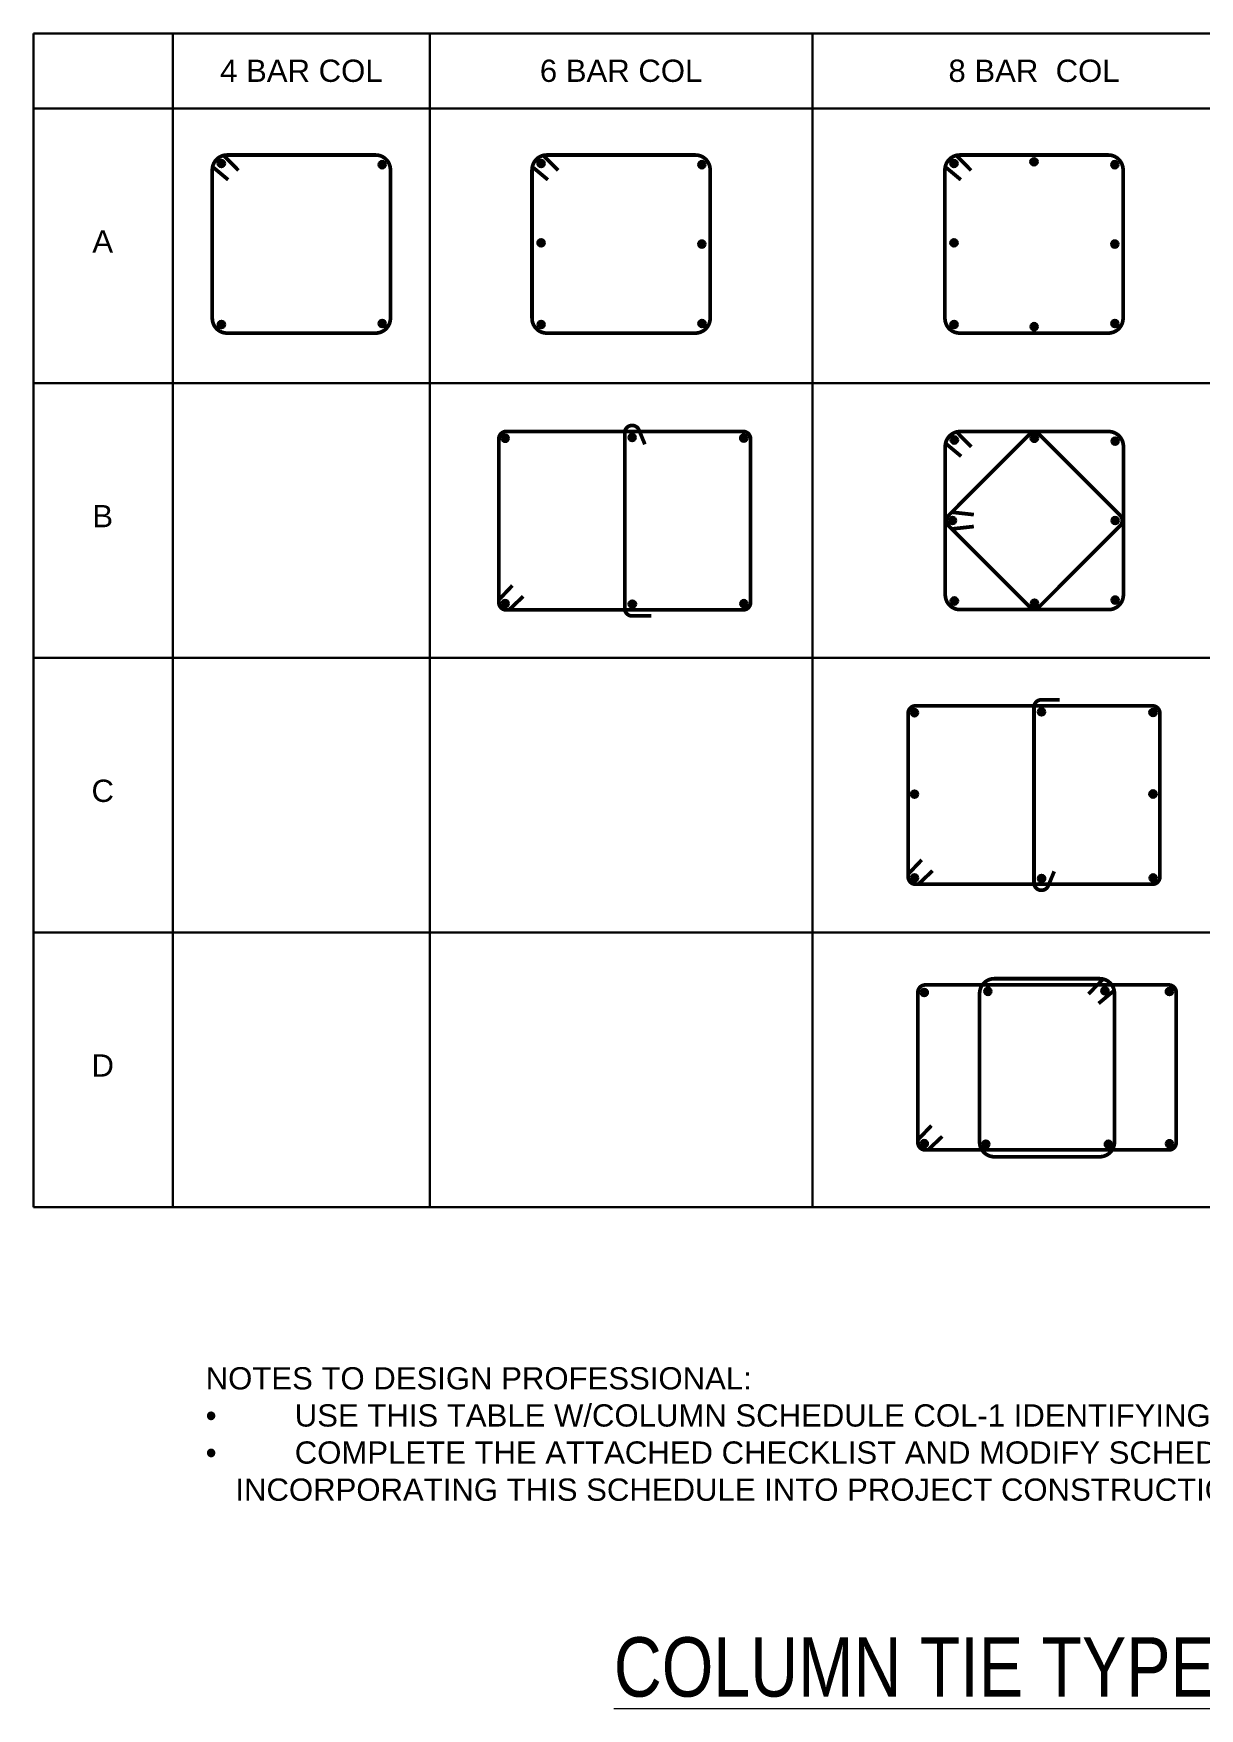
# Model space of a CAD drawing. Header units: inches. Extents: x -591 to -447, y 1899 to 2013.
# Drawn here: x -591 to -512.4, y 1900.4 to 2013.3 of the extents above; entities that cross this region are included whole.
import ezdxf

# ---------------------------------------------------------------- set-up
doc = ezdxf.new("R2010")
doc.units = ezdxf.units.IN
doc.header["$LTSCALE"] = 5
doc.header["$MEASUREMENT"] = 0
for name, color, linetype, lineweight in [('S-ANNO-SCHD', 4, 'Continuous', 30), ('S-ANNO-TEXT', 7, 'Continuous', 20), ('S-DETL', 3, 'Continuous', 30)]:
    doc.layers.add(name, color=color, linetype=linetype, lineweight=lineweight)
doc.styles.add('Romans', font='arial.ttf')

msp = doc.modelspace()

# ---------------------------------------------------------------- hatches: boundary and pattern name
at = {"layer": 'S-DETL'}
h = msp.add_hatch(color=256, dxfattribs=at)
h.dxf.hatch_style = 1
h.paths.add_polyline_path([(-578.5707391, 2004.5194184, 1), (-578.0707391, 2004.5194184, 1)])
h = msp.add_hatch(color=256, dxfattribs=at)
h.dxf.hatch_style = 1
h.paths.add_polyline_path([(-567.7393762, 2004.4383685, 1), (-567.2393762, 2004.4383685, 1)])
h = msp.add_hatch(color=256, dxfattribs=at)
h.dxf.hatch_style = 1
h.paths.add_polyline_path([(-557.0320771, 2004.5194184, 1), (-556.5320771, 2004.5194184, 1)])
h = msp.add_hatch(color=256, dxfattribs=at)
h.dxf.hatch_style = 1
h.paths.add_polyline_path([(-546.2007142, 2004.4383685, 1), (-545.7007142, 2004.4383685, 1)])
h = msp.add_hatch(color=256, dxfattribs=at)
h.dxf.hatch_style = 1
h.paths.add_polyline_path([(-529.2147715, 2004.5194184, 1), (-528.7147715, 2004.5194184, 1)])
h = msp.add_hatch(color=256, dxfattribs=at)
h.dxf.hatch_style = 1
h.paths.add_polyline_path([(-523.8240242, 2004.6344589, 1), (-523.3240242, 2004.6344589, 1)])
h = msp.add_hatch(color=256, dxfattribs=at)
h.dxf.hatch_style = 1
h.paths.add_polyline_path([(-518.3834086, 2004.4383685, 1), (-517.8834086, 2004.4383685, 1)])
h = msp.add_hatch(color=256, dxfattribs=at)
h.dxf.hatch_style = 1
h.paths.add_polyline_path([(-557.0320771, 1999.170989, 1), (-556.5320771, 1999.170989, 1)])
h = msp.add_hatch(color=256, dxfattribs=at)
h.dxf.hatch_style = 1
h.paths.add_polyline_path([(-546.2007142, 1999.0899391, 1), (-545.7007142, 1999.0899391, 1)])
h = msp.add_hatch(color=256, dxfattribs=at)
h.dxf.hatch_style = 1
h.paths.add_polyline_path([(-529.2147715, 1999.170989, 1), (-528.7147715, 1999.170989, 1)])
h = msp.add_hatch(color=256, dxfattribs=at)
h.dxf.hatch_style = 1
h.paths.add_polyline_path([(-518.3834086, 1999.0899391, 1), (-517.8834086, 1999.0899391, 1)])
h = msp.add_hatch(color=256, dxfattribs=at)
h.dxf.hatch_style = 1
h.paths.add_polyline_path([(-578.5674056, 1993.6701671, 1), (-578.0674056, 1993.6701671, 1)])
h = msp.add_hatch(color=256, dxfattribs=at)
h.dxf.hatch_style = 1
h.paths.add_polyline_path([(-567.7310172, 1993.7352399, 1), (-567.2310172, 1993.7352399, 1)])
h = msp.add_hatch(color=256, dxfattribs=at)
h.dxf.hatch_style = 1
h.paths.add_polyline_path([(-557.0287436, 1993.6701671, 1), (-556.5287436, 1993.6701671, 1)])
h = msp.add_hatch(color=256, dxfattribs=at)
h.dxf.hatch_style = 1
h.paths.add_polyline_path([(-546.1923552, 1993.7352399, 1), (-545.6923552, 1993.7352399, 1)])
h = msp.add_hatch(color=256, dxfattribs=at)
h.dxf.hatch_style = 1
h.paths.add_polyline_path([(-529.211438, 1993.6701671, 1), (-528.711438, 1993.6701671, 1)])
h = msp.add_hatch(color=256, dxfattribs=at)
h.dxf.hatch_style = 1
h.paths.add_polyline_path([(-523.8156653, 1993.5262578, 1), (-523.3156653, 1993.5262578, 1)])
h = msp.add_hatch(color=256, dxfattribs=at)
h.dxf.hatch_style = 1
h.paths.add_polyline_path([(-518.3750496, 1993.7352399, 1), (-517.8750496, 1993.7352399, 1)])
h = msp.add_hatch(color=256, dxfattribs=at)
h.dxf.hatch_style = 1
h.paths.add_polyline_path([(-558.9464733, 1986.0032711, 1), (-559.4464733, 1986.0032711, 1)])
h = msp.add_hatch(color=256, dxfattribs=at)
h.dxf.hatch_style = 1
h.paths.add_polyline_path([(-550.3972552, 1986.0527026, 1), (-550.8972552, 1986.0527026, 1)])
h = msp.add_hatch(color=256, dxfattribs=at)
h.dxf.hatch_style = 1
h.paths.add_polyline_path([(-542.8799346, 1986.0175187, 1), (-543.3799346, 1986.0175187, 1)])
h = msp.add_hatch(color=256, dxfattribs=at)
h.dxf.hatch_style = 1
h.paths.add_polyline_path([(-523.8024676, 1986.0031487, 1), (-523.3024676, 1986.0031487, 1)])
h = msp.add_hatch(color=256, dxfattribs=at)
h.dxf.hatch_style = 1
h.paths.add_polyline_path([(-529.1932149, 1985.8881082, 1), (-528.6932149, 1985.8881082, 1)])
h = msp.add_hatch(color=256, dxfattribs=at)
h.dxf.hatch_style = 1
h.paths.add_polyline_path([(-518.3618519, 1985.8070583, 1), (-517.8618519, 1985.8070583, 1)])
h = msp.add_hatch(color=256, dxfattribs=at)
h.dxf.hatch_style = 1
h.paths.add_polyline_path([(-529.3177825, 1980.4674063, 1), (-528.8177825, 1980.4674063, 1)])
h = msp.add_hatch(color=256, dxfattribs=at)
h.dxf.hatch_style = 1
h.paths.add_polyline_path([(-518.3618519, 1980.4586289, 1), (-517.8618519, 1980.4586289, 1)])
h = msp.add_hatch(color=256, dxfattribs=at)
h.dxf.hatch_style = 1
h.paths.add_polyline_path([(-558.9471231, 1974.8651985, 1), (-559.4471231, 1974.8651985, 1)])
h = msp.add_hatch(color=256, dxfattribs=at)
h.dxf.hatch_style = 1
h.paths.add_polyline_path([(-550.3861746, 1974.8313811, 1), (-550.8861746, 1974.8313811, 1)])
h = msp.add_hatch(color=256, dxfattribs=at)
h.dxf.hatch_style = 1
h.paths.add_polyline_path([(-542.8698523, 1974.8593117, 1), (-543.3698523, 1974.8593117, 1)])
h = msp.add_hatch(color=256, dxfattribs=at)
h.dxf.hatch_style = 1
h.paths.add_polyline_path([(-529.1898813, 1975.0388569, 1), (-528.6898813, 1975.0388569, 1)])
h = msp.add_hatch(color=256, dxfattribs=at)
h.dxf.hatch_style = 1
h.paths.add_polyline_path([(-523.7941086, 1974.8949476, 1), (-523.2941086, 1974.8949476, 1)])
h = msp.add_hatch(color=256, dxfattribs=at)
h.dxf.hatch_style = 1
h.paths.add_polyline_path([(-518.353493, 1975.1039297, 1), (-517.853493, 1975.1039297, 1)])
h = msp.add_hatch(color=256, dxfattribs=at)
h.dxf.hatch_style = 1
h.paths.add_polyline_path([(-531.3721021, 1967.5181529, 1), (-531.8721021, 1967.5181529, 1)])
h = msp.add_hatch(color=256, dxfattribs=at)
h.dxf.hatch_style = 1
h.paths.add_polyline_path([(-522.822884, 1967.5675843, 1), (-523.322884, 1967.5675843, 1)])
h = msp.add_hatch(color=256, dxfattribs=at)
h.dxf.hatch_style = 1
h.paths.add_polyline_path([(-515.3055633, 1967.5324004, 1), (-515.8055633, 1967.5324004, 1)])
h = msp.add_hatch(color=256, dxfattribs=at)
h.dxf.hatch_style = 1
h.paths.add_polyline_path([(-531.3721021, 1962.0240786, 1), (-531.8721021, 1962.0240786, 1)])
h = msp.add_hatch(color=256, dxfattribs=at)
h.dxf.hatch_style = 1
h.paths.add_polyline_path([(-515.3055633, 1962.0383262, 1), (-515.8055633, 1962.0383262, 1)])
h = msp.add_hatch(color=256, dxfattribs=at)
h.dxf.hatch_style = 1
h.paths.add_polyline_path([(-531.3727519, 1956.3800802, 1), (-531.8727519, 1956.3800802, 1)])
h = msp.add_hatch(color=256, dxfattribs=at)
h.dxf.hatch_style = 1
h.paths.add_polyline_path([(-522.8118034, 1956.3462629, 1), (-523.3118034, 1956.3462629, 1)])
h = msp.add_hatch(color=256, dxfattribs=at)
h.dxf.hatch_style = 1
h.paths.add_polyline_path([(-515.2954811, 1956.3741935, 1), (-515.7954811, 1956.3741935, 1)])
h = msp.add_hatch(color=256, dxfattribs=at)
h.dxf.hatch_style = 1
h.paths.add_polyline_path([(-518.5477976, 1948.7771476, -1), (-519.0477976, 1948.7771476, -1)])
h = msp.add_hatch(color=256, dxfattribs=at)
h.dxf.hatch_style = 1
h.paths.add_polyline_path([(-530.7173137, 1948.6627007, 1), (-531.2173137, 1948.6627007, 1)])
h = msp.add_hatch(color=256, dxfattribs=at)
h.dxf.hatch_style = 1
h.paths.add_polyline_path([(-526.4303354, 1948.7437449, -1), (-526.9303354, 1948.7437449, -1)])
h = msp.add_hatch(color=256, dxfattribs=at)
h.dxf.hatch_style = 1
h.paths.add_polyline_path([(-514.2045188, 1948.7248881, 1), (-514.7045188, 1948.7248881, 1)])
h = msp.add_hatch(color=256, dxfattribs=at)
h.dxf.hatch_style = 1
h.paths.add_polyline_path([(-530.7179635, 1938.4791835, 1), (-531.2179635, 1938.4791835, 1)])
h = msp.add_hatch(color=256, dxfattribs=at)
h.dxf.hatch_style = 1
h.paths.add_polyline_path([(-526.5666387, 1938.4428223, -1), (-527.0666387, 1938.4428223, -1)])
h = msp.add_hatch(color=256, dxfattribs=at)
h.dxf.hatch_style = 1
h.paths.add_polyline_path([(-518.3142497, 1938.4346349, -1), (-518.8142497, 1938.4346349, -1)])
h = msp.add_hatch(color=256, dxfattribs=at)
h.dxf.hatch_style = 1
h.paths.add_polyline_path([(-514.1944366, 1938.4732968, 1), (-514.6944366, 1938.4732968, 1)])

# ---------------------------------------------------------------- linework, layer by layer
at = {"layer": 'S-ANNO-SCHD'}
for p, q in [((-590.9742894, 2013.2762054), (-590.9742894, 1934.206358)), ((-590.9742894, 2013.2762054), (-446.718447, 2013.2762054)), ((-581.5818219, 2013.2762054), (-581.5818219, 1934.206358)), ((-564.2781617, 2013.2762054), (-564.2781617, 1934.206358)), ((-538.5044979, 2013.2762054), (-538.5044979, 1934.206358)), ((-590.9742894, 2008.2335281), (-446.718447, 2008.2335281)), ((-590.9742894, 1989.7267356), (-446.718447, 1989.7267356)), ((-590.9742894, 1971.2199431), (-446.718447, 1971.2199431)), ((-590.9742894, 1952.7131505), (-446.718447, 1952.7131505)), ((-590.9742894, 1934.206358), (-446.718447, 1934.206358))]:
    msp.add_line(p, q, dxfattribs=at)
at = {"layer": 'S-DETL', "const_width": 0.25}
for points in [[(-566.9299918, 2004.0899391, 0.4142135624), (-567.9299918, 2005.0899391), (-577.9299918, 2005.0899391, 0.4142135624), (-578.9299918, 2004.0899391), (-578.9299918, 1994.0899391, 0.4142135624), (-577.9299918, 1993.0899391), (-567.9299918, 1993.0899391, 0.4142135624), (-566.9299918, 1994.0899391)], [(-545.3913298, 2004.0899391, 0.4142135624), (-546.3913298, 2005.0899391), (-556.3913298, 2005.0899391, 0.4142135624), (-557.3913298, 2004.0899391), (-557.3913298, 1994.0899391, 0.4142135624), (-556.3913298, 1993.0899391), (-546.3913298, 1993.0899391, 0.4142135624), (-545.3913298, 1994.0899391)], [(-517.5740242, 2004.0899391, 0.4142135624), (-518.5740242, 2005.0899391), (-528.5740242, 2005.0899391, 0.4142135624), (-529.5740242, 2004.0899391), (-529.5740242, 1994.0899391, 0.4142135624), (-528.5740242, 1993.0899391), (-518.5740242, 1993.0899391, 0.4142135624), (-517.5740242, 1994.0899391)], [(-559.6274639, 1985.9650307), (-559.6274639, 1974.9382993, 0.4142135624), (-559.1274639, 1974.4382993), (-543.169327, 1974.4382993, 0.4142135624), (-542.669327, 1974.9382993), (-542.669327, 1985.9650307, 0.4142135624), (-543.169327, 1986.4650307), (-559.1274639, 1986.4650307, 0.4142135624)], [(-517.5524676, 1985.4586289, 0.4142135624), (-518.5524676, 1986.4586289), (-528.5524676, 1986.4586289, 0.4142135624), (-529.5524676, 1985.4586289), (-529.5524676, 1975.4586289, 0.4142135624), (-528.5524676, 1974.4586289), (-518.5524676, 1974.4586289, 0.4142135624), (-517.5524676, 1975.4586289)], [(-532.0530926, 1967.4799125), (-532.0530926, 1956.4531811, 0.4142135624), (-531.5530926, 1955.9531811), (-515.5949557, 1955.9531811, 0.4142135624), (-515.0949557, 1956.4531811), (-515.0949557, 1967.4799125, 0.4142135624), (-515.5949557, 1967.9799125), (-531.5530926, 1967.9799125, 0.4142135624)], [(-531.3983043, 1948.6724001), (-531.3983043, 1938.5522844, 0.4142135624), (-530.8983043, 1938.0522844), (-514.4939113, 1938.0522844, 0.4142135624), (-513.9939113, 1938.5522844), (-513.9939113, 1948.6724001, 0.4142135624), (-514.4939113, 1949.1724001), (-530.8983043, 1949.1724001, 0.4142135624)], [(-527.2397198, 1948.5941383, -0.4142135624), (-526.2397198, 1949.5941383), (-519.1524958, 1949.5941383, -0.4142135624), (-518.1524958, 1948.5941383), (-518.1524958, 1938.5941383, -0.4142135624), (-519.1524958, 1937.5941383), (-526.2397198, 1937.5941383, -0.4142135624), (-527.2397198, 1938.5941383)]]:
    msp.add_lwpolyline(points, format="xyb", close=True, dxfattribs=at)
for points in [[(-578.9049922, 2004.2890904), (-577.8591746, 2003.4200134)], [(-578.1291431, 2005.0243384), (-577.1740422, 2004.0564483)], [(-557.3663302, 2004.2890904), (-556.3205126, 2003.4200134)], [(-556.5904811, 2005.0243384), (-555.6353802, 2004.0564483)], [(-529.5490246, 2004.2890904), (-528.503207, 2003.4200134)], [(-528.7731755, 2005.0243384), (-527.8180746, 2004.0564483)], [(-528.7516188, 1986.3930282), (-527.7965179, 1985.4251381)], [(-529.5274679, 1985.6577802), (-528.4816504, 1984.7887032)], [(-529.1248708, 1981.0234775), (-527.6260714, 1980.8587764)], [(-529.1248708, 1979.8949523), (-527.6260714, 1980.0596534)], [(-559.6515729, 1975.0927014), (-558.7167946, 1976.080233)], [(-558.9730618, 1974.4141903), (-557.9855302, 1975.3489686)], [(-532.0772017, 1956.6075832), (-531.1424234, 1957.5951148)], [(-531.3986905, 1955.929072), (-530.4111589, 1956.8638503)], [(-518.9533445, 1949.5285376), (-519.9084454, 1948.5606474)], [(-518.1774954, 1948.7932896), (-519.2233129, 1947.9242126)], [(-531.4224133, 1938.7066865), (-530.487635, 1939.6942181)], [(-530.7439022, 1938.0281753), (-529.7563706, 1938.9629536)]]:
    msp.add_lwpolyline(points, dxfattribs=at)
for points in [[(-549.3648816, 1974.0335234), (-550.6483954, 1974.0335234, -0.4142135624), (-551.1483954, 1974.5335234), (-551.1483954, 1980.451665), (-551.1483954, 1986.3698067, -0.8204561591), (-550.1865576, 1986.5613942), (-549.7883571, 1985.5960526)], [(-523.9064881, 1986.2469278), (-529.3245463, 1980.8122256, 0.4135462579), (-529.3242679, 1980.1059251), (-523.9047542, 1974.6783278, 0.4146467009), (-523.1971249, 1974.6783236), (-517.7778598, 1980.1055431, 0.4136114707), (-517.7776516, 1980.8119225), (-523.1983721, 1986.2470025, 0.4150504195), (-523.9064881, 1986.2469278, -0.4150504195), (-523.1983721, 1986.2470025)], [(-522.2139859, 1956.8221592), (-522.6121863, 1955.8568176, -0.8204561591), (-523.5740242, 1956.0484051), (-523.5740242, 1961.9665468), (-523.5740242, 1967.8846884, -0.4142135624), (-523.0740242, 1968.3846884), (-521.852425, 1968.3846884)]]:
    msp.add_lwpolyline(points, format="xyb", dxfattribs=at)
at = {"layer": 'S-DETL'}
for centre in [(-578.3207391, 2004.5194184), (-567.4893762, 2004.4383685), (-556.7820771, 2004.5194184), (-545.9507142, 2004.4383685), (-528.9647715, 2004.5194184), (-523.5740242, 2004.6344589), (-518.1334086, 2004.4383685), (-556.7820771, 1999.170989), (-545.9507142, 1999.0899391), (-528.9647715, 1999.170989), (-518.1334086, 1999.0899391), (-578.3174056, 1993.6701671), (-567.4810172, 1993.7352399), (-556.7787436, 1993.6701671), (-545.9423552, 1993.7352399), (-528.961438, 1993.6701671), (-523.5656653, 1993.5262578), (-518.1250496, 1993.7352399), (-559.1964733, 1986.0032711), (-550.6472552, 1986.0527026), (-543.1299346, 1986.0175187), (-523.5524676, 1986.0031487), (-528.9432149, 1985.8881082), (-518.1118519, 1985.8070583), (-529.0677825, 1980.4674063), (-518.1118519, 1980.4586289), (-559.1971231, 1974.8651985), (-550.6361746, 1974.8313811), (-543.1198523, 1974.8593117), (-528.9398813, 1975.0388569), (-523.5441086, 1974.8949476), (-518.103493, 1975.1039297), (-531.6221021, 1967.5181529), (-523.072884, 1967.5675843), (-515.5555633, 1967.5324004), (-531.6221021, 1962.0240786), (-515.5555633, 1962.0383262), (-531.6227519, 1956.3800802), (-523.0618034, 1956.3462629), (-515.5454811, 1956.3741935), (-518.7977976, 1948.7771476), (-530.9673137, 1948.6627007), (-526.6803354, 1948.7437449), (-514.4545188, 1948.7248881), (-530.9679635, 1938.4791835), (-526.8166387, 1938.4428223), (-518.5642497, 1938.4346349), (-514.4444366, 1938.4732968)]:
    msp.add_circle(centre, 0.25, dxfattribs=at)

# ---------------------------------------------------------------- texts
at = {"layer": 'S-ANNO-TEXT', "style": 'Romans'}
for s, insert, char_height, attachment_point in [('\\pxqc;4 BAR COL', (-572.9299918, 2010.7548668), 1.5, 5), ('\\pxqc;6 BAR COL', (-551.3913298, 2010.7548668), 1.5, 5), ('\\pxqc;8 BAR  COL', (-523.5740242, 2010.7548668), 1.5, 5), ('\\pxqc;{\\W0.8;\\LCOLUMN TIE TYPE SCHEDULE}', (-518.8463682, 1905.2212112), 4, 2)]:
    msp.add_mtext(s, dxfattribs=dict(at, insert=insert, char_height=char_height, attachment_point=attachment_point))
for s, insert, char_height, width, attachment_point in [('\\pxqc;A', (-604.1637564, 2000.0162723), 1.5, 35.703847172, 1), ('\\pxqc;B', (-604.1637564, 1981.5094797), 1.5, 35.703847172, 1), ('\\pxqc;C', (-604.1637564, 1963.0026872), 1.5, 35.703847172, 1), ('\\pxqc;D', (-604.1637564, 1944.4958947), 1.5, 35.703847172, 1), ('\\pxa0.33333;NOTES TO DESIGN PROFESSIONAL:\\P\\pi-1.33333,l1.33333;•^IUSE THIS TABLE W/COLUMN SCHEDULE COL-1 IDENTIFYING COLUMN TIE ARRANGEMENTS\\P•^ICOMPLETE THE ATTACHED CHECKLIST AND MODIFY SCHEDULE AS REQUIRED BEFORE INCORPORATING THIS SCHEDULE INTO PROJECT CONSTRUCTION DOCUMENTS', (-579.3752528, 1914.3945723), 1.4999999894, 106.223937902, 7)]:
    msp.add_mtext(s, dxfattribs=dict(at, insert=insert, char_height=char_height, width=width, attachment_point=attachment_point))

doc.saveas('drawing.dxf')
